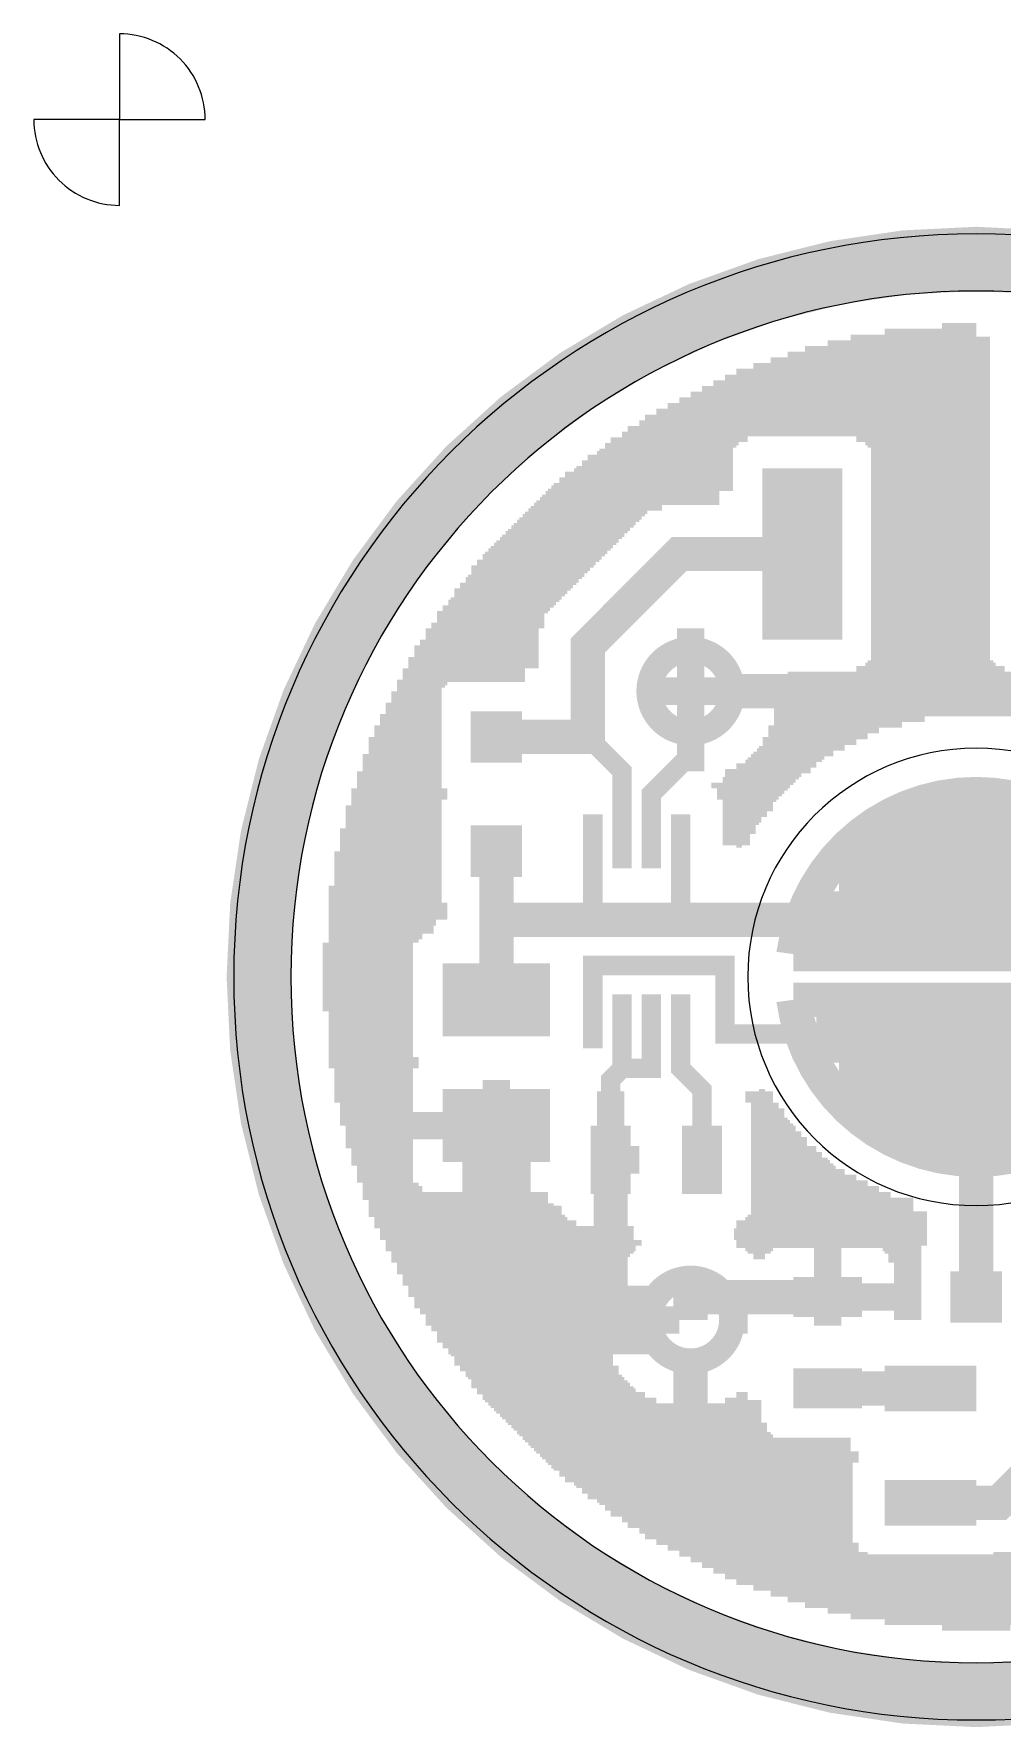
# Model space of a CAD drawing. Extents: x 385.4 to 427.4, y 334.6 to 376.6.
# Drawn here: x 385.44 to 406.98, y 338.93 to 376.56 of the extents above; entities that cross this region are included whole.
import ezdxf

# ---------------------------------------------------------------- set-up
doc = ezdxf.new("R2010")
doc.units = 0
doc.header["$MEASUREMENT"] = 0
doc.layers.add('1', color=2, linetype='CONTINUOUS')

msp = doc.modelspace()

# ---------------------------------------------------------------- linework, layer by layer
at = {"layer": '1'}
for points in [[(387.35, 374.65), (389.255, 374.65, 0.414214), (387.35, 376.555)], [(387.35, 374.65), (385.445, 374.65, 0.414214), (387.35, 372.745)], [(389.89, 355.6, 1), (422.91, 355.6, 1)], [(391.16, 355.6, 1), (421.64, 355.6, 1)], [(401.32, 355.6, 1), (411.48, 355.6, 1)]]:
    msp.add_lwpolyline(points, format="xyb", close=True, dxfattribs=at)
for points, const_width in [([(390.44563, 355.6, 1), (422.35438, 355.6, 1)], 1.42875), ([(399.12925, 361.95, 1), (400.97075, 361.95, 1)], 0.5715), ([(405.8285, 356.87, 1), (406.9715, 356.87, 1)], 1.143), ([(405.8285, 354.33, 1), (406.9715, 354.33, 1)], 1.143), ([(399.12925, 347.98, 1), (400.97075, 347.98, 1)], 0.5715)]:
    msp.add_lwpolyline(points, format="xyb", close=True, dxfattribs=dict(at, const_width=const_width))
for points, const_width in [([(403.606, 369.57), (406.4, 369.57)], 0.6096), ([(403.606, 367.919), (403.606, 369.57)], 0.6096), ([(403.733, 367.792), (403.733, 369.57)], 0.6096), ([(403.86, 367.792), (403.86, 369.57)], 0.6096), ([(403.987, 367.665), (403.987, 369.57)], 0.6096), ([(404.114, 367.665), (404.114, 369.57)], 0.6096), ([(404.241, 367.411), (404.241, 369.57)], 0.6096), ([(404.368, 369.697), (406.4, 369.697)], 0.6096), ([(404.368, 361.442), (404.368, 369.697)], 0.6096), ([(404.495, 361.442), (404.495, 369.697)], 0.6096), ([(404.622, 361.442), (404.622, 369.697)], 0.6096), ([(404.749, 361.442), (404.749, 369.697)], 0.6096), ([(404.876, 361.569), (404.876, 369.697)], 0.6096), ([(405.003, 361.569), (405.003, 369.697)], 0.6096), ([(405.13, 361.569), (405.13, 369.697)], 0.6096), ([(405.257, 361.569), (405.257, 369.697)], 0.6096), ([(405.384, 361.696), (405.384, 369.697)], 0.6096), ([(405.511, 361.696), (405.511, 369.697)], 0.6096), ([(405.638, 369.824), (406.4, 369.824)], 0.6096), ([(405.638, 361.696), (405.638, 369.824)], 0.6096), ([(405.765, 361.696), (405.765, 369.824)], 0.6096), ([(405.892, 361.696), (405.892, 369.824)], 0.6096), ([(406.019, 361.696), (406.019, 369.824)], 0.6096), ([(406.146, 361.696), (406.146, 369.824)], 0.6096), ([(406.273, 361.696), (406.273, 369.824)], 0.6096), ([(406.4, 361.696), (406.4, 369.824)], 0.6096), ([(402.209, 369.189), (406.4, 369.189)], 0.6096), ([(402.209, 367.919), (402.209, 369.189)], 0.6096), ([(402.336, 367.919), (402.336, 369.189)], 0.6096), ([(402.463, 367.919), (402.463, 369.189)], 0.6096), ([(402.59, 369.316), (406.4, 369.316)], 0.6096), ([(402.59, 367.919), (402.59, 369.316)], 0.6096), ([(402.717, 367.919), (402.717, 369.316)], 0.6096), ([(402.844, 367.919), (402.844, 369.316)], 0.6096), ([(402.971, 367.919), (402.971, 369.316)], 0.6096), ([(403.098, 369.443), (406.4, 369.443)], 0.6096), ([(403.098, 367.919), (403.098, 369.443)], 0.6096), ([(403.225, 367.919), (403.225, 369.443)], 0.6096), ([(403.352, 367.919), (403.352, 369.443)], 0.6096), ([(403.479, 367.919), (403.479, 369.443)], 0.6096), ([(401.066, 368.808), (406.4, 368.808)], 0.6096), ([(401.066, 367.665), (401.066, 368.808)], 0.6096), ([(401.193, 367.792), (401.193, 368.808)], 0.6096), ([(401.32, 367.792), (401.32, 368.808)], 0.6096), ([(401.447, 368.935), (406.4, 368.935)], 0.6096), ([(401.447, 367.919), (401.447, 368.935)], 0.6096), ([(401.574, 367.919), (401.574, 368.935)], 0.6096), ([(401.701, 367.919), (401.701, 368.935)], 0.6096), ([(401.828, 369.062), (406.4, 369.062)], 0.6096), ([(401.828, 367.919), (401.828, 369.062)], 0.6096), ([(401.955, 367.919), (401.955, 369.062)], 0.6096), ([(402.082, 367.919), (402.082, 369.062)], 0.6096), ([(400.304, 368.427), (406.4, 368.427)], 0.6096), ([(400.304, 366.395), (400.304, 368.427)], 0.6096), ([(400.431, 366.395), (400.431, 368.427)], 0.6096), ([(400.558, 368.554), (406.4, 368.554)], 0.6096), ([(400.558, 366.395), (400.558, 368.554)], 0.6096), ([(400.685, 366.395), (400.685, 368.554)], 0.6096), ([(400.812, 368.681), (406.4, 368.681)], 0.6096), ([(400.812, 367.411), (400.812, 368.681)], 0.6096), ([(400.939, 367.538), (400.939, 368.681)], 0.6096), ([(399.542, 368.046), (406.4, 368.046)], 0.6096), ([(399.542, 366.395), (399.542, 368.046)], 0.6096), ([(399.669, 366.395), (399.669, 368.046)], 0.6096), ([(399.796, 368.173), (406.4, 368.173)], 0.6096), ([(399.796, 366.395), (399.796, 368.173)], 0.6096), ([(399.923, 366.395), (399.923, 368.173)], 0.6096), ([(400.05, 368.3), (406.4, 368.3)], 0.6096), ([(400.05, 366.395), (400.05, 368.3)], 0.6096), ([(400.177, 366.395), (400.177, 368.3)], 0.6096), ([(398.907, 367.665), (401.066, 367.665)], 0.6096), ([(398.907, 366.014), (398.907, 367.665)], 0.6096), ([(399.034, 367.792), (401.32, 367.792)], 0.6096), ([(399.034, 366.141), (399.034, 367.792)], 0.6096), ([(399.161, 366.268), (399.161, 367.792)], 0.6096), ([(399.288, 367.919), (406.4, 367.919)], 0.6096), ([(399.288, 366.268), (399.288, 367.919)], 0.6096), ([(399.415, 366.268), (399.415, 367.919)], 0.6096), ([(403.733, 367.792), (406.4, 367.792)], 0.6096), ([(403.987, 367.665), (406.4, 367.665)], 0.6096), ([(398.272, 367.284), (400.685, 367.284)], 0.6096), ([(398.272, 365.379), (398.272, 367.284)], 0.6096), ([(398.399, 365.506), (398.399, 367.284)], 0.6096), ([(398.526, 367.411), (400.812, 367.411)], 0.6096), ([(398.526, 365.633), (398.526, 367.411)], 0.6096), ([(398.653, 367.538), (400.939, 367.538)], 0.6096), ([(398.653, 365.76), (398.653, 367.538)], 0.6096), ([(398.78, 365.887), (398.78, 367.538)], 0.6096), ([(404.241, 367.538), (406.4, 367.538)], 0.6096), ([(404.241, 367.411), (406.4, 367.411)], 0.6096), ([(404.368, 367.284), (406.4, 367.284)], 0.6096), ([(398.018, 367.03), (400.685, 367.03)], 0.6096), ([(398.018, 365.125), (398.018, 367.03)], 0.6096), ([(398.145, 367.157), (400.685, 367.157)], 0.6096), ([(398.145, 365.252), (398.145, 367.157)], 0.6096), ([(404.368, 367.157), (406.4, 367.157)], 0.6096), ([(404.368, 367.03), (406.4, 367.03)], 0.6096), ([(397.51, 366.649), (400.685, 366.649)], 0.6096), ([(397.51, 364.617), (397.51, 366.649)], 0.6096), ([(397.637, 366.776), (400.685, 366.776)], 0.6096), ([(397.637, 364.744), (397.637, 366.776)], 0.6096), ([(397.764, 366.903), (400.685, 366.903)], 0.6096), ([(397.764, 364.871), (397.764, 366.903)], 0.6096), ([(397.891, 364.998), (397.891, 366.903)], 0.6096), ([(404.368, 366.903), (406.4, 366.903)], 0.6096), ([(404.368, 366.776), (406.4, 366.776)], 0.6096), ([(404.368, 366.649), (406.4, 366.649)], 0.6096), ([(397.002, 366.268), (399.415, 366.268)], 0.6096), ([(397.002, 364.109), (397.002, 366.268)], 0.6096), ([(397.129, 366.395), (400.685, 366.395)], 0.6096), ([(397.129, 364.236), (397.129, 366.395)], 0.6096), ([(397.256, 366.522), (400.685, 366.522)], 0.6096), ([(397.256, 364.363), (397.256, 366.522)], 0.6096), ([(397.383, 364.49), (397.383, 366.522)], 0.6096), ([(404.368, 366.522), (406.4, 366.522)], 0.6096), ([(404.368, 366.395), (406.4, 366.395)], 0.6096), ([(404.368, 366.268), (406.4, 366.268)], 0.6096), ([(396.621, 365.887), (398.78, 365.887)], 0.6096), ([(396.621, 363.728), (396.621, 365.887)], 0.6096), ([(396.748, 366.014), (398.907, 366.014)], 0.6096), ([(396.748, 363.855), (396.748, 366.014)], 0.6096), ([(396.875, 366.141), (399.034, 366.141)], 0.6096), ([(396.875, 363.982), (396.875, 366.141)], 0.6096), ([(404.368, 366.141), (406.4, 366.141)], 0.6096), ([(404.368, 366.014), (406.4, 366.014)], 0.6096), ([(404.368, 365.887), (406.4, 365.887)], 0.6096), ([(396.24, 365.506), (398.399, 365.506)], 0.6096), ([(396.24, 362.458), (396.24, 365.506)], 0.6096), ([(396.367, 365.633), (398.526, 365.633)], 0.6096), ([(396.367, 362.458), (396.367, 365.633)], 0.6096), ([(396.494, 365.76), (398.653, 365.76)], 0.6096), ([(396.494, 363.347), (396.494, 365.76)], 0.6096), ([(404.368, 365.76), (406.4, 365.76)], 0.6096), ([(404.368, 365.633), (406.4, 365.633)], 0.6096), ([(404.368, 365.506), (406.4, 365.506)], 0.6096), ([(395.732, 360.934), (397.764, 360.934), (397.764, 362.966), (399.796, 364.998), (402.53402, 364.998)], 0.762), ([(395.859, 365.125), (398.018, 365.125)], 0.6096), ([(395.859, 362.458), (395.859, 365.125)], 0.6096), ([(395.986, 365.252), (398.145, 365.252)], 0.6096), ([(395.986, 362.458), (395.986, 365.252)], 0.6096), ([(396.113, 365.379), (398.272, 365.379)], 0.6096), ([(396.113, 362.458), (396.113, 365.379)], 0.6096), ([(404.368, 365.379), (406.4, 365.379)], 0.6096), ([(404.368, 365.252), (406.4, 365.252)], 0.6096), ([(404.368, 365.125), (406.4, 365.125)], 0.6096), ([(395.478, 364.744), (397.637, 364.744)], 0.6096), ([(395.478, 362.458), (395.478, 364.744)], 0.6096), ([(395.605, 364.871), (397.764, 364.871)], 0.6096), ([(395.605, 362.458), (395.605, 364.871)], 0.6096), ([(395.732, 364.998), (397.891, 364.998)], 0.6096), ([(395.732, 362.458), (395.732, 364.998)], 0.6096), ([(404.368, 364.998), (406.4, 364.998)], 0.6096), ([(404.368, 364.871), (406.4, 364.871)], 0.6096), ([(404.368, 364.744), (406.4, 364.744)], 0.6096), ([(395.224, 364.363), (397.256, 364.363)], 0.6096), ([(395.224, 362.458), (395.224, 364.363)], 0.6096), ([(395.351, 364.49), (397.383, 364.49)], 0.6096), ([(395.351, 362.458), (395.351, 364.49)], 0.6096), ([(395.478, 364.617), (397.51, 364.617)], 0.6096), ([(404.368, 364.617), (406.4, 364.617)], 0.6096), ([(404.368, 364.49), (406.4, 364.49)], 0.6096), ([(404.368, 364.363), (406.4, 364.363)], 0.6096), ([(394.97, 363.982), (396.875, 363.982)], 0.6096), ([(394.97, 362.458), (394.97, 363.982)], 0.6096), ([(395.097, 364.236), (397.129, 364.236)], 0.6096), ([(395.097, 362.458), (395.097, 364.236)], 0.6096), ([(395.097, 364.109), (397.002, 364.109)], 0.6096), ([(404.368, 364.236), (406.4, 364.236)], 0.6096), ([(404.368, 364.109), (406.4, 364.109)], 0.6096), ([(404.368, 363.982), (406.4, 363.982)], 0.6096), ([(394.716, 363.728), (396.621, 363.728)], 0.6096), ([(394.716, 362.458), (394.716, 363.728)], 0.6096), ([(394.716, 363.601), (396.494, 363.601)], 0.6096), ([(394.843, 363.855), (396.748, 363.855)], 0.6096), ([(394.843, 362.458), (394.843, 363.855)], 0.6096), ([(404.368, 363.855), (406.4, 363.855)], 0.6096), ([(404.368, 363.728), (406.4, 363.728)], 0.6096), ([(404.368, 363.601), (406.4, 363.601)], 0.6096), ([(394.462, 363.347), (396.494, 363.347)], 0.6096), ([(394.462, 362.204), (394.462, 363.347)], 0.6096), ([(394.462, 363.22), (396.367, 363.22)], 0.6096), ([(394.589, 363.474), (396.494, 363.474)], 0.6096), ([(394.589, 362.331), (394.589, 363.474)], 0.6096), ([(400.05, 360.172), (400.05, 363.347)], 0.6096), ([(404.368, 363.474), (406.4, 363.474)], 0.6096), ([(404.368, 363.347), (406.4, 363.347)], 0.6096), ([(404.368, 363.22), (406.4, 363.22)], 0.6096), ([(394.208, 362.966), (396.367, 362.966)], 0.6096), ([(394.208, 356.87), (394.208, 362.966)], 0.6096), ([(394.208, 362.839), (396.367, 362.839)], 0.6096), ([(394.335, 363.093), (396.367, 363.093)], 0.6096), ([(394.335, 362.077), (394.335, 363.093)], 0.6096), ([(404.368, 363.093), (406.4, 363.093)], 0.6096), ([(404.368, 362.966), (406.4, 362.966)], 0.6096), ([(404.368, 362.839), (406.4, 362.839)], 0.6096), ([(393.954, 362.458), (396.367, 362.458)], 0.6096), ([(393.954, 356.743), (393.954, 362.458)], 0.6096), ([(394.081, 362.712), (396.367, 362.712)], 0.6096), ([(394.081, 356.743), (394.081, 362.712)], 0.6096), ([(394.081, 362.585), (396.367, 362.585)], 0.6096), ([(404.241, 362.585), (406.527, 362.585)], 0.6096), ([(404.241, 361.315), (404.241, 362.585)], 0.6096), ([(404.241, 362.458), (406.527, 362.458)], 0.6096), ([(404.368, 362.712), (406.4, 362.712)], 0.6096), ([(406.527, 361.696), (406.527, 362.585)], 0.6096), ([(393.827, 362.204), (394.462, 362.204)], 0.6096), ([(393.827, 356.616), (393.827, 362.204)], 0.6096), ([(393.827, 362.077), (394.335, 362.077)], 0.6096), ([(393.954, 362.331), (394.589, 362.331)], 0.6096), ([(400.685, 361.95), (412.115, 361.95)], 0.762), ([(402.209, 362.077), (410.591, 362.077)], 0.6096), ([(402.209, 360.045), (402.209, 362.077)], 0.6096), ([(402.336, 360.172), (402.336, 362.077)], 0.6096), ([(402.463, 360.299), (402.463, 362.077)], 0.6096), ([(402.59, 360.426), (402.59, 362.077)], 0.6096), ([(402.717, 360.426), (402.717, 362.077)], 0.6096), ([(402.844, 360.553), (402.844, 362.077)], 0.6096), ([(402.971, 360.68), (402.971, 362.077)], 0.6096), ([(403.098, 360.807), (403.098, 362.077)], 0.6096), ([(403.225, 360.807), (403.225, 362.077)], 0.6096), ([(403.352, 360.934), (403.352, 362.077)], 0.6096), ([(403.479, 360.934), (403.479, 362.077)], 0.6096), ([(403.606, 361.061), (403.606, 362.077)], 0.6096), ([(403.733, 362.204), (407.035, 362.204)], 0.6096), ([(403.733, 361.061), (403.733, 362.204)], 0.6096), ([(403.86, 361.188), (403.86, 362.204)], 0.6096), ([(403.987, 362.331), (406.781, 362.331)], 0.6096), ([(403.987, 361.188), (403.987, 362.331)], 0.6096), ([(404.114, 361.315), (404.114, 362.331)], 0.6096), ([(406.654, 361.696), (406.654, 362.331)], 0.6096), ([(406.781, 361.696), (406.781, 362.331)], 0.6096), ([(406.908, 361.696), (406.908, 362.204)], 0.6096), ([(407.035, 361.696), (407.035, 362.204)], 0.6096), ([(407.162, 361.696), (407.162, 362.077)], 0.6096), ([(393.573, 361.696), (394.208, 361.696)], 0.6096), ([(393.573, 349.504), (393.573, 361.696)], 0.6096), ([(393.7, 361.95), (394.208, 361.95)], 0.6096), ([(393.7, 356.362), (393.7, 361.95)], 0.6096), ([(393.7, 361.823), (394.208, 361.823)], 0.6096), ([(399.161, 361.95), (419.1, 361.95)], 0.6096), ([(402.209, 361.823), (410.591, 361.823)], 0.6096), ([(402.209, 361.696), (410.591, 361.696)], 0.6096), ([(393.446, 361.442), (394.208, 361.442)], 0.6096), ([(393.446, 349.758), (393.446, 361.442)], 0.6096), ([(393.446, 361.315), (394.208, 361.315)], 0.6096), ([(393.573, 361.569), (394.208, 361.569)], 0.6096), ([(402.209, 361.569), (405.257, 361.569)], 0.6096), ([(402.209, 361.442), (404.749, 361.442)], 0.6096), ([(402.209, 361.315), (404.241, 361.315)], 0.6096), ([(393.192, 360.934), (394.208, 360.934)], 0.6096), ([(393.192, 350.266), (393.192, 360.934)], 0.6096), ([(393.319, 361.188), (394.208, 361.188)], 0.6096), ([(393.319, 350.012), (393.319, 361.188)], 0.6096), ([(393.319, 361.061), (394.208, 361.061)], 0.6096), ([(399.17599, 358.616), (399.17599, 359.664), (400.05, 360.53801), (400.05, 361.315)], 0.4318), ([(401.955, 360.934), (403.479, 360.934)], 0.6096), ([(401.955, 359.791), (401.955, 360.934)], 0.6096), ([(402.082, 361.188), (403.987, 361.188)], 0.6096), ([(402.082, 359.918), (402.082, 361.188)], 0.6096), ([(402.082, 361.061), (403.733, 361.061)], 0.6096), ([(393.065, 360.553), (394.208, 360.553)], 0.6096), ([(393.065, 350.647), (393.065, 360.553)], 0.6096), ([(393.192, 360.807), (394.208, 360.807)], 0.6096), ([(393.192, 360.68), (394.208, 360.68)], 0.6096), ([(395.732, 360.934), (397.764, 360.934), (398.526, 360.172), (398.526, 358.616)], 0.4318), ([(401.701, 360.553), (402.844, 360.553)], 0.6096), ([(401.701, 359.537), (401.701, 360.553)], 0.6096), ([(401.828, 360.68), (402.971, 360.68)], 0.6096), ([(401.828, 359.664), (401.828, 360.68)], 0.6096), ([(401.955, 360.807), (403.225, 360.807)], 0.6096), ([(392.938, 360.172), (394.208, 360.172)], 0.6096), ([(392.938, 351.028), (392.938, 360.172)], 0.6096), ([(393.065, 360.426), (394.208, 360.426)], 0.6096), ([(393.065, 360.299), (394.208, 360.299)], 0.6096), ([(401.32, 360.172), (402.336, 360.172)], 0.6096), ([(401.32, 359.029), (401.32, 360.172)], 0.6096), ([(401.447, 360.299), (402.463, 360.299)], 0.6096), ([(401.447, 359.156), (401.447, 360.299)], 0.6096), ([(401.574, 360.426), (402.717, 360.426)], 0.6096), ([(401.574, 359.283), (401.574, 360.426)], 0.6096), ([(392.811, 359.791), (394.335, 359.791)], 0.6096), ([(392.811, 351.409), (392.811, 359.791)], 0.6096), ([(392.938, 360.045), (394.208, 360.045)], 0.6096), ([(392.938, 359.918), (394.208, 359.918)], 0.6096), ([(394.335, 359.537), (394.335, 359.791)], 0.6096), ([(400.812, 359.918), (402.082, 359.918)], 0.6096), ([(400.812, 359.791), (400.812, 359.918)], 0.6096), ([(400.812, 359.791), (401.955, 359.791)], 0.6096), ([(400.939, 359.537), (400.939, 359.918)], 0.6096), ([(401.066, 360.045), (402.209, 360.045)], 0.6096), ([(401.066, 358.521), (401.066, 360.045)], 0.6096), ([(401.193, 358.775), (401.193, 360.045)], 0.6096), ([(392.684, 359.41), (394.208, 359.41)], 0.6096), ([(392.684, 351.79), (392.684, 359.41)], 0.6096), ([(392.811, 359.664), (394.462, 359.664)], 0.6096), ([(392.811, 359.537), (394.335, 359.537)], 0.6096), ([(400.939, 359.664), (401.828, 359.664)], 0.6096), ([(400.939, 359.537), (401.701, 359.537)], 0.6096), ([(401.066, 359.41), (401.574, 359.41)], 0.6096), ([(392.684, 359.283), (394.208, 359.283)], 0.6096), ([(392.684, 359.156), (394.208, 359.156)], 0.6096), ([(392.684, 359.029), (394.208, 359.029)], 0.6096), ([(401.066, 359.283), (401.574, 359.283)], 0.6096), ([(401.066, 359.156), (401.447, 359.156)], 0.6096), ([(401.066, 359.029), (401.32, 359.029)], 0.6096), ([(404.876, 359.156), (407.924, 359.156)], 0.762), ([(392.557, 358.902), (394.208, 358.902)], 0.6096), ([(392.557, 352.298), (392.557, 358.902)], 0.6096), ([(392.557, 358.775), (394.208, 358.775)], 0.6096), ([(392.557, 358.648), (394.208, 358.648)], 0.6096), ([(401.066, 358.902), (401.193, 358.902)], 0.6096), ([(401.066, 358.775), (401.193, 358.775)], 0.6096), ([(408.94, 358.648), (403.86, 358.648)], 0.762), ([(392.43, 358.394), (394.208, 358.394)], 0.6096), ([(392.43, 352.806), (392.43, 358.394)], 0.6096), ([(392.43, 358.267), (394.208, 358.267)], 0.6096), ([(392.557, 358.521), (394.208, 358.521)], 0.6096), ([(395.732, 358.394), (395.732, 356.87), (405.765, 356.87)], 0.762), ([(395.732, 355.092), (395.732, 356.87), (395.732, 358.394)], 0.762), ([(395.732, 358.394), (395.732, 356.87), (397.87601, 356.87), (397.87601, 358.616)], 0.3048), ([(397.87601, 358.616), (397.87601, 356.87), (399.826, 356.87), (399.826, 358.616)], 0.4318), ([(392.43, 358.14), (394.208, 358.14)], 0.6096), ([(392.43, 358.013), (394.208, 358.013)], 0.6096), ([(392.43, 357.886), (394.208, 357.886)], 0.6096), ([(403.352, 358.14), (409.448, 358.14)], 0.762), ([(392.303, 357.632), (394.208, 357.632)], 0.6096), ([(392.303, 353.568), (392.303, 357.632)], 0.6096), ([(392.303, 357.505), (394.208, 357.505)], 0.6096), ([(392.43, 357.759), (394.208, 357.759)], 0.6096), ([(409.448, 357.632), (403.352, 357.632)], 0.762), ([(392.303, 357.378), (394.208, 357.378)], 0.6096), ([(392.303, 357.251), (394.335, 357.251)], 0.6096), ([(392.303, 357.124), (394.335, 357.124)], 0.6096), ([(394.335, 356.87), (394.335, 357.251)], 0.6096), ([(402.844, 357.124), (409.956, 357.124)], 0.762), ([(392.303, 356.997), (394.335, 356.997)], 0.6096), ([(392.303, 356.87), (394.335, 356.87)], 0.6096), ([(392.303, 356.743), (394.081, 356.743)], 0.6096), ([(392.303, 356.616), (393.827, 356.616)], 0.6096), ([(392.303, 356.489), (393.7, 356.489)], 0.6096), ([(402.844, 356.616), (409.956, 356.616)], 0.762), ([(392.176, 356.362), (393.7, 356.362)], 0.6096), ([(392.176, 354.838), (392.176, 356.362)], 0.6096), ([(392.176, 356.235), (393.573, 356.235)], 0.6096), ([(392.176, 356.108), (393.573, 356.108)], 0.6096), ([(402.336, 356.108), (410.464, 356.108)], 0.762), ([(392.176, 355.981), (393.573, 355.981)], 0.6096), ([(392.176, 355.854), (393.573, 355.854)], 0.6096), ([(392.176, 355.727), (393.573, 355.727)], 0.6096), ([(397.87601, 354.616), (397.87601, 355.854), (400.812, 355.854), (400.812, 354.33), (405.765, 354.33)], 0.4318), ([(392.176, 355.6), (393.573, 355.6)], 0.6096), ([(392.176, 355.473), (393.573, 355.473)], 0.6096), ([(392.176, 355.346), (393.573, 355.346)], 0.6096), ([(392.176, 355.219), (393.573, 355.219)], 0.6096), ([(392.176, 355.092), (393.573, 355.092)], 0.6096), ([(392.176, 354.965), (393.573, 354.965)], 0.6096), ([(402.336, 355.092), (410.464, 355.092)], 0.762), ([(392.176, 354.838), (393.573, 354.838)], 0.6096), ([(392.303, 354.711), (393.573, 354.711)], 0.6096), ([(392.303, 354.584), (393.573, 354.584)], 0.6096), ([(398.272, 351.536), (398.272, 353.314), (398.526, 353.568), (398.526, 354.616)], 0.4318), ([(398.526, 354.616), (398.526, 353.568), (399.17599, 353.568), (399.17599, 354.616)], 0.4318), ([(400.304, 351.536), (400.304, 353.09), (399.826, 353.568), (399.826, 354.616)], 0.4318), ([(402.844, 354.584), (409.956, 354.584)], 0.762), ([(392.303, 354.457), (393.573, 354.457)], 0.6096), ([(392.303, 354.33), (393.573, 354.33)], 0.6096), ([(392.303, 354.203), (393.573, 354.203)], 0.6096), ([(409.956, 354.076), (402.844, 354.076)], 0.762), ([(392.303, 354.076), (393.573, 354.076)], 0.6096), ([(392.303, 353.949), (393.573, 353.949)], 0.6096), ([(392.303, 353.822), (393.7, 353.822)], 0.6096), ([(393.7, 353.568), (393.7, 353.822)], 0.6096), ([(406.4, 353.695), (406.4, 348.488)], 0.762), ([(392.303, 353.695), (393.7, 353.695)], 0.6096), ([(392.303, 353.568), (393.7, 353.568)], 0.6096), ([(392.43, 353.441), (393.573, 353.441)], 0.6096), ([(403.352, 353.568), (409.448, 353.568)], 0.762), ([(392.43, 353.314), (393.573, 353.314)], 0.6096), ([(392.43, 353.187), (393.573, 353.187)], 0.6096), ([(392.43, 353.06), (393.573, 353.06)], 0.6096), ([(395.732, 346.202), (395.732, 353.314)], 0.6096), ([(398.272, 349.25), (398.272, 353.06)], 0.6096), ([(401.574, 352.806), (401.574, 353.06)], 0.6096), ([(409.448, 353.06), (403.352, 353.06)], 0.762), ([(392.43, 352.933), (393.573, 352.933)], 0.6096), ([(392.43, 352.806), (393.573, 352.806)], 0.6096), ([(392.557, 352.679), (393.573, 352.679)], 0.6096), ([(395.732, 352.298), (395.732, 350.52), (398.272, 347.98), (399.415, 347.98)], 1.524), ([(401.574, 352.806), (401.701, 352.806)], 0.6096), ([(401.701, 349.631), (401.701, 352.806)], 0.6096), ([(401.701, 352.679), (401.828, 352.679)], 0.6096), ([(401.828, 349.758), (401.828, 352.679)], 0.6096), ([(403.86, 352.552), (408.94, 352.552)], 0.762), ([(392.557, 352.552), (393.573, 352.552)], 0.6096), ([(392.557, 352.425), (393.573, 352.425)], 0.6096), ([(392.557, 352.298), (396.875, 352.298)], 0.6096), ([(401.701, 352.552), (401.828, 352.552)], 0.6096), ([(401.701, 352.425), (401.955, 352.425)], 0.6096), ([(401.701, 352.298), (402.082, 352.298)], 0.6096), ([(401.955, 349.885), (401.955, 352.425)], 0.6096), ([(402.082, 349.885), (402.082, 352.298)], 0.6096), ([(392.684, 352.171), (393.573, 352.171)], 0.6096), ([(392.684, 352.044), (393.573, 352.044)], 0.6096), ([(392.684, 351.917), (393.573, 351.917)], 0.6096), ([(401.701, 352.171), (402.209, 352.171)], 0.6096), ([(401.701, 352.044), (402.336, 352.044)], 0.6096), ([(401.701, 351.917), (402.336, 351.917)], 0.6096), ([(402.209, 349.885), (402.209, 352.171)], 0.6096), ([(402.336, 349.885), (402.336, 352.044)], 0.6096), ([(404.876, 352.044), (407.924, 352.044)], 0.762), ([(392.684, 351.79), (393.573, 351.79)], 0.6096), ([(392.811, 351.663), (393.573, 351.663)], 0.6096), ([(392.811, 351.536), (393.573, 351.536)], 0.6096), ([(397.891, 351.536), (398.907, 351.536)], 0.6096), ([(398.272, 351.536), (398.272, 347.98), (399.415, 347.98)], 0.762), ([(401.701, 351.79), (402.463, 351.79)], 0.6096), ([(401.701, 351.663), (402.59, 351.663)], 0.6096), ([(401.701, 351.536), (402.844, 351.536)], 0.6096), ([(402.463, 349.885), (402.463, 351.79)], 0.6096), ([(402.59, 349.885), (402.59, 351.663)], 0.6096), ([(402.717, 349.885), (402.717, 351.536)], 0.6096), ([(402.844, 349.885), (402.844, 351.536)], 0.6096), ([(392.811, 351.409), (393.573, 351.409)], 0.6096), ([(392.938, 351.282), (393.573, 351.282)], 0.6096), ([(392.938, 351.155), (393.573, 351.155)], 0.6096), ([(401.701, 351.409), (402.971, 351.409)], 0.6096), ([(401.701, 351.282), (403.098, 351.282)], 0.6096), ([(401.701, 351.155), (403.225, 351.155)], 0.6096), ([(402.971, 349.885), (402.971, 351.409)], 0.6096), ([(403.098, 347.853), (403.098, 351.282)], 0.6096), ([(403.225, 349.885), (403.225, 351.155)], 0.6096), ([(392.938, 351.028), (393.7, 351.028)], 0.6096), ([(393.065, 350.901), (393.7, 350.901)], 0.6096), ([(393.065, 350.774), (393.827, 350.774)], 0.6096), ([(393.7, 349.25), (393.7, 351.028)], 0.6096), ([(393.827, 348.996), (393.827, 350.774)], 0.6096), ([(401.701, 351.028), (403.479, 351.028)], 0.6096), ([(401.701, 350.901), (403.733, 350.901)], 0.6096), ([(401.701, 350.774), (403.987, 350.774)], 0.6096), ([(403.352, 349.885), (403.352, 351.028)], 0.6096), ([(403.479, 349.885), (403.479, 351.028)], 0.6096), ([(403.606, 349.885), (403.606, 350.901)], 0.6096), ([(403.733, 349.885), (403.733, 350.901)], 0.6096), ([(403.86, 349.885), (403.86, 350.774)], 0.6096), ([(403.987, 349.885), (403.987, 350.774)], 0.6096), ([(393.065, 350.647), (394.081, 350.647)], 0.6096), ([(393.192, 350.52), (396.875, 350.52)], 0.6096), ([(393.192, 350.393), (396.875, 350.393)], 0.6096), ([(393.954, 348.742), (393.954, 350.647)], 0.6096), ([(394.081, 348.488), (394.081, 350.647)], 0.6096), ([(394.208, 348.234), (394.208, 350.52)], 0.6096), ([(394.335, 348.107), (394.335, 350.52)], 0.6096), ([(394.462, 347.853), (394.462, 350.52)], 0.6096), ([(394.589, 347.726), (394.589, 350.52)], 0.6096), ([(394.716, 347.472), (394.716, 350.52)], 0.6096), ([(394.843, 347.345), (394.843, 350.52)], 0.6096), ([(394.97, 347.218), (394.97, 350.52)], 0.6096), ([(395.097, 346.964), (395.097, 350.52)], 0.6096), ([(395.224, 346.837), (395.224, 350.52)], 0.6096), ([(395.351, 346.71), (395.351, 350.52)], 0.6096), ([(395.478, 346.456), (395.478, 350.52)], 0.6096), ([(395.605, 346.329), (395.605, 350.52)], 0.6096), ([(395.859, 346.075), (395.859, 350.52)], 0.6096), ([(395.986, 345.948), (395.986, 350.52)], 0.6096), ([(396.113, 345.821), (396.113, 350.52)], 0.6096), ([(396.24, 345.694), (396.24, 350.52)], 0.6096), ([(396.367, 345.567), (396.367, 350.52)], 0.6096), ([(396.494, 345.44), (396.494, 350.52)], 0.6096), ([(396.621, 345.313), (396.621, 350.52)], 0.6096), ([(396.748, 345.186), (396.748, 350.52)], 0.6096), ([(396.875, 345.059), (396.875, 350.52)], 0.6096), ([(401.701, 350.647), (404.241, 350.647)], 0.6096), ([(401.701, 350.52), (404.495, 350.52)], 0.6096), ([(401.701, 350.393), (405.003, 350.393)], 0.6096), ([(404.114, 349.885), (404.114, 350.647)], 0.6096), ([(404.241, 349.885), (404.241, 350.647)], 0.6096), ([(404.368, 349.758), (404.368, 350.52)], 0.6096), ([(404.495, 349.631), (404.495, 350.52)], 0.6096), ([(404.622, 349.504), (404.622, 350.393)], 0.6096), ([(404.749, 349.25), (404.749, 350.393)], 0.6096), ([(404.876, 347.98), (404.876, 350.393)], 0.6096), ([(405.003, 349.631), (405.003, 350.393)], 0.6096), ([(393.192, 350.266), (397.002, 350.266)], 0.6096), ([(393.319, 350.139), (397.129, 350.139)], 0.6096), ([(393.319, 350.012), (397.256, 350.012)], 0.6096), ([(397.002, 344.932), (397.002, 350.266)], 0.6096), ([(397.129, 344.805), (397.129, 350.139)], 0.6096), ([(397.256, 344.678), (397.256, 350.012)], 0.6096), ([(401.32, 350.012), (405.003, 350.012)], 0.6096), ([(401.32, 349.758), (401.32, 350.012)], 0.6096), ([(401.447, 350.139), (405.003, 350.139)], 0.6096), ([(401.447, 349.631), (401.447, 350.139)], 0.6096), ([(401.574, 350.266), (405.003, 350.266)], 0.6096), ([(401.574, 349.504), (401.574, 350.266)], 0.6096), ([(393.446, 349.885), (397.51, 349.885)], 0.6096), ([(393.446, 349.758), (398.78, 349.758)], 0.6096), ([(393.573, 349.631), (398.653, 349.631)], 0.6096), ([(397.383, 344.678), (397.383, 349.885)], 0.6096), ([(397.51, 344.551), (397.51, 349.885)], 0.6096), ([(397.637, 344.424), (397.637, 349.758)], 0.6096), ([(397.764, 344.297), (397.764, 349.758)], 0.6096), ([(397.891, 344.297), (397.891, 349.758)], 0.6096), ([(398.018, 348.742), (398.018, 349.758)], 0.6096), ([(398.145, 348.996), (398.145, 349.758)], 0.6096), ([(398.399, 349.377), (398.399, 349.758)], 0.6096), ([(398.526, 349.504), (398.526, 349.758)], 0.6096), ([(398.653, 349.631), (398.653, 349.758)], 0.6096), ([(401.066, 349.885), (405.003, 349.885)], 0.6096), ([(401.32, 349.758), (401.828, 349.758)], 0.6096), ([(401.447, 349.631), (401.701, 349.631)], 0.6096), ([(404.368, 349.758), (405.003, 349.758)], 0.6096), ([(404.495, 349.631), (405.003, 349.631)], 0.6096), ([(393.573, 349.504), (398.526, 349.504)], 0.6096), ([(393.7, 349.377), (398.399, 349.377)], 0.6096), ([(393.7, 349.25), (398.272, 349.25)], 0.6096), ([(404.622, 349.504), (404.876, 349.504)], 0.6096), ([(404.749, 349.377), (404.876, 349.377)], 0.6096), ([(404.749, 349.25), (404.876, 349.25)], 0.6096), ([(393.827, 349.123), (398.145, 349.123)], 0.6096), ([(393.827, 348.996), (398.145, 348.996)], 0.6096), ([(393.954, 348.869), (398.018, 348.869)], 0.6096), ([(393.954, 348.742), (398.018, 348.742)], 0.6096), ([(394.081, 348.615), (397.891, 348.615)], 0.6096), ([(394.081, 348.488), (397.891, 348.488)], 0.6096), ([(400.05, 347.98), (400.05, 348.488), (403.098, 348.488)], 0.762), ([(402.209, 348.488), (404.876, 348.488)], 0.6096), ([(394.208, 348.361), (397.891, 348.361)], 0.6096), ([(394.208, 348.234), (397.891, 348.234)], 0.6096), ([(394.335, 348.107), (397.891, 348.107)], 0.6096), ([(394.462, 347.98), (399.796, 347.98)], 0.6096), ([(394.462, 347.853), (397.891, 347.853)], 0.6096), ([(394.589, 347.726), (397.891, 347.726)], 0.6096), ([(401.066, 347.98), (401.32, 347.98)], 0.6096), ([(394.716, 347.599), (397.891, 347.599)], 0.6096), ([(394.716, 347.472), (397.891, 347.472)], 0.6096), ([(394.843, 347.345), (397.891, 347.345)], 0.6096), ([(400.05, 347.345), (400.05, 344.17), (401.828, 342.392), (410.972, 342.392), (412.75, 344.17), (412.75, 347.345)], 0.762), ([(394.97, 347.218), (398.018, 347.218)], 0.6096), ([(395.097, 347.091), (398.018, 347.091)], 0.6096), ([(395.097, 346.964), (398.145, 346.964)], 0.6096), ([(398.018, 344.17), (398.018, 347.218)], 0.6096), ([(398.145, 344.043), (398.145, 346.964)], 0.6096), ([(400.05, 342.9), (400.05, 347.218)], 0.6096), ([(395.224, 346.837), (398.145, 346.837)], 0.6096), ([(395.351, 346.71), (398.272, 346.71)], 0.6096), ([(398.272, 343.916), (398.272, 346.71)], 0.6096), ([(395.478, 346.583), (398.399, 346.583)], 0.6096), ([(395.478, 346.456), (398.526, 346.456)], 0.6096), ([(395.605, 346.329), (398.653, 346.329)], 0.6096), ([(398.399, 343.916), (398.399, 346.583)], 0.6096), ([(398.526, 343.789), (398.526, 346.456)], 0.6096), ([(398.653, 343.662), (398.653, 346.329)], 0.6096), ([(403.098, 346.456), (405.384, 346.456)], 0.762), ([(395.732, 346.202), (398.78, 346.202)], 0.6096), ([(395.859, 346.075), (399.034, 346.075)], 0.6096), ([(395.986, 345.948), (399.288, 345.948)], 0.6096), ([(398.78, 343.662), (398.78, 346.202)], 0.6096), ([(398.907, 343.535), (398.907, 346.075)], 0.6096), ([(399.034, 343.408), (399.034, 346.075)], 0.6096), ([(399.161, 343.408), (399.161, 345.948)], 0.6096), ([(399.288, 343.281), (399.288, 345.948)], 0.6096), ([(400.812, 345.948), (401.32, 345.948)], 0.6096), ([(400.812, 342.519), (400.812, 345.948)], 0.6096), ([(400.939, 342.519), (400.939, 345.948)], 0.6096), ([(401.066, 346.075), (401.32, 346.075)], 0.6096), ([(401.066, 342.392), (401.066, 346.075)], 0.6096), ([(401.193, 342.392), (401.193, 346.075)], 0.6096), ([(401.32, 342.392), (401.32, 346.202)], 0.6096), ([(396.113, 345.821), (401.32, 345.821)], 0.6096), ([(396.24, 345.694), (401.447, 345.694)], 0.6096), ([(396.367, 345.567), (401.447, 345.567)], 0.6096), ([(399.415, 343.281), (399.415, 345.821)], 0.6096), ([(399.542, 343.154), (399.542, 345.821)], 0.6096), ([(399.669, 343.154), (399.669, 345.821)], 0.6096), ([(399.796, 343.027), (399.796, 345.821)], 0.6096), ([(399.923, 343.027), (399.923, 345.821)], 0.6096), ([(400.177, 342.9), (400.177, 345.821)], 0.6096), ([(400.304, 342.773), (400.304, 345.821)], 0.6096), ([(400.431, 342.773), (400.431, 345.821)], 0.6096), ([(400.558, 342.646), (400.558, 345.821)], 0.6096), ([(400.685, 342.646), (400.685, 345.821)], 0.6096), ([(401.447, 342.265), (401.447, 345.694)], 0.6096), ([(396.494, 345.44), (401.574, 345.44)], 0.6096), ([(396.621, 345.313), (401.701, 345.313)], 0.6096), ([(396.748, 345.186), (401.828, 345.186)], 0.6096), ([(401.574, 342.265), (401.574, 345.44)], 0.6096), ([(401.701, 342.265), (401.701, 345.313)], 0.6096), ([(401.828, 342.138), (401.828, 345.186)], 0.6096), ([(405.384, 343.916), (406.908, 343.916), (408.178, 345.186), (409.956, 345.186)], 0.762), ([(396.875, 345.059), (403.606, 345.059)], 0.6096), ([(397.002, 344.932), (403.479, 344.932)], 0.6096), ([(397.129, 344.805), (403.479, 344.805)], 0.6096), ([(401.955, 342.138), (401.955, 345.059)], 0.6096), ([(402.082, 342.138), (402.082, 345.059)], 0.6096), ([(402.209, 342.011), (402.209, 345.059)], 0.6096), ([(402.336, 342.011), (402.336, 345.059)], 0.6096), ([(402.463, 342.011), (402.463, 345.059)], 0.6096), ([(402.59, 341.884), (402.59, 345.059)], 0.6096), ([(402.717, 341.884), (402.717, 345.059)], 0.6096), ([(402.844, 341.884), (402.844, 345.059)], 0.6096), ([(402.971, 341.884), (402.971, 345.059)], 0.6096), ([(403.098, 341.757), (403.098, 345.059)], 0.6096), ([(403.225, 341.757), (403.225, 345.059)], 0.6096), ([(403.352, 341.757), (403.352, 345.059)], 0.6096), ([(403.479, 344.805), (403.479, 345.059)], 0.6096), ([(397.256, 344.678), (403.352, 344.678)], 0.6096), ([(397.51, 344.551), (403.352, 344.551)], 0.6096), ([(397.637, 344.424), (403.352, 344.424)], 0.6096), ([(397.764, 344.297), (403.352, 344.297)], 0.6096), ([(398.018, 344.17), (403.352, 344.17)], 0.6096), ([(398.145, 344.043), (403.352, 344.043)], 0.6096), ([(398.272, 343.916), (403.352, 343.916)], 0.6096), ([(398.526, 343.789), (403.352, 343.789)], 0.6096), ([(398.653, 343.662), (403.352, 343.662)], 0.6096), ([(398.907, 343.535), (403.352, 343.535)], 0.6096), ([(399.034, 343.408), (403.352, 343.408)], 0.6096), ([(399.288, 343.281), (403.352, 343.281)], 0.6096), ([(399.542, 343.154), (403.352, 343.154)], 0.6096), ([(399.796, 343.027), (403.479, 343.027)], 0.6096), ([(400.05, 342.9), (403.479, 342.9)], 0.6096), ([(403.479, 341.757), (403.479, 343.027)], 0.6096), ([(400.304, 342.773), (403.606, 342.773)], 0.6096), ([(400.558, 342.646), (403.733, 342.646)], 0.6096), ([(400.812, 342.519), (403.987, 342.519)], 0.6096), ([(403.606, 341.63), (403.606, 342.773)], 0.6096), ([(403.733, 341.63), (403.733, 342.646)], 0.6096), ([(403.86, 341.63), (403.86, 342.519)], 0.6096), ([(403.987, 341.63), (403.987, 342.519)], 0.6096), ([(406.781, 342.519), (411.988, 342.519)], 0.6096), ([(406.781, 341.376), (406.781, 342.519)], 0.6096), ([(406.908, 341.376), (406.908, 342.519)], 0.6096), ([(407.035, 341.376), (407.035, 342.519)], 0.6096), ([(407.162, 341.376), (407.162, 342.519)], 0.6096), ([(401.066, 342.392), (411.734, 342.392)], 0.6096), ([(401.447, 342.265), (411.353, 342.265)], 0.6096), ([(401.828, 342.138), (410.972, 342.138)], 0.6096), ([(404.114, 341.63), (404.114, 342.392)], 0.6096), ([(404.241, 341.63), (404.241, 342.392)], 0.6096), ([(404.368, 341.503), (404.368, 342.392)], 0.6096), ([(404.495, 341.503), (404.495, 342.392)], 0.6096), ([(404.622, 341.503), (404.622, 342.392)], 0.6096), ([(404.749, 341.503), (404.749, 342.392)], 0.6096), ([(404.876, 341.503), (404.876, 342.392)], 0.6096), ([(405.003, 341.503), (405.003, 342.392)], 0.6096), ([(405.13, 341.503), (405.13, 342.392)], 0.6096), ([(405.257, 341.503), (405.257, 342.392)], 0.6096), ([(405.384, 341.503), (405.384, 342.392)], 0.6096), ([(405.511, 341.503), (405.511, 342.392)], 0.6096), ([(405.638, 341.376), (405.638, 342.392)], 0.6096), ([(405.765, 341.376), (405.765, 342.392)], 0.6096), ([(405.892, 341.376), (405.892, 342.392)], 0.6096), ([(406.019, 341.376), (406.019, 342.392)], 0.6096), ([(406.146, 341.376), (406.146, 342.392)], 0.6096), ([(406.273, 341.376), (406.273, 342.392)], 0.6096), ([(406.4, 341.376), (406.4, 342.392)], 0.6096), ([(406.527, 341.376), (406.527, 342.392)], 0.6096), ([(406.654, 341.376), (406.654, 342.392)], 0.6096), ([(402.209, 342.011), (410.591, 342.011)], 0.6096), ([(402.59, 341.884), (410.21, 341.884)], 0.6096), ([(403.098, 341.757), (409.702, 341.757)], 0.6096), ([(403.606, 341.63), (409.194, 341.63)], 0.6096), ([(404.368, 341.503), (408.432, 341.503)], 0.6096), ([(405.638, 341.376), (407.162, 341.376)], 0.6096)]:
    msp.add_lwpolyline(points, dxfattribs=dict(at, const_width=const_width))
for points, const_width in [([(402.97852, 363.5375), (402.97852, 366.4585), (402.08952, 366.4585), (402.08952, 363.5375)], 0.889), ([(396.01775, 360.64825), (396.01775, 361.21975), (395.44625, 361.21975), (395.44625, 360.64825)], 0.5715), ([(396.01775, 358.10825), (396.01775, 358.67975), (395.44625, 358.67975), (395.44625, 358.10825)], 0.5715), ([(397.98396, 358.12395), (397.98396, 359.10805), (397.76806, 359.10805), (397.76806, 358.12395)], 0.2159), ([(398.63395, 358.12395), (398.63395, 359.10805), (398.41805, 359.10805), (398.41805, 358.12395)], 0.2159), ([(399.28394, 358.12395), (399.28394, 359.10805), (399.06804, 359.10805), (399.06804, 358.12395)], 0.2159), ([(399.93395, 358.12395), (399.93395, 359.10805), (399.71805, 359.10805), (399.71805, 358.12395)], 0.2159), ([(396.5194, 354.6856), (396.5194, 355.4984), (394.9446, 355.4984), (394.9446, 354.6856)], 0.8128), ([(397.98396, 354.12396), (397.98396, 355.10805), (397.76806, 355.10805), (397.76806, 354.12396)], 0.2159), ([(398.63395, 354.12396), (398.63395, 355.10805), (398.41805, 355.10805), (398.41805, 354.12396)], 0.2159), ([(399.28394, 354.12396), (399.28394, 355.10805), (399.06804, 355.10805), (399.06804, 354.12396)], 0.2159), ([(399.93395, 354.12396), (399.93395, 355.10805), (399.71805, 355.10805), (399.71805, 354.12396)], 0.2159), ([(396.5194, 351.8916), (396.5194, 352.7044), (394.9446, 352.7044), (394.9446, 351.8916)], 0.8128), ([(398.49425, 350.99625), (398.49425, 352.07575), (398.04975, 352.07575), (398.04975, 350.99625)], 0.4445), ([(400.52625, 350.99625), (400.52625, 352.07575), (400.08175, 352.07575), (400.08175, 350.99625)], 0.4445), ([(403.63775, 348.26575), (403.63775, 348.71025), (402.55825, 348.71025), (402.55825, 348.26575)], 0.4445), ([(406.68575, 348.20225), (406.68575, 348.77375), (406.11425, 348.77375), (406.11425, 348.20225)], 0.5715), ([(403.63775, 346.23375), (403.63775, 346.67825), (402.55825, 346.67825), (402.55825, 346.23375)], 0.4445), ([(406.146, 346.202), (406.146, 346.71), (404.622, 346.71), (404.622, 346.202)], 0.508), ([(406.146, 343.662), (406.146, 344.17), (404.622, 344.17), (404.622, 343.662)], 0.508)]:
    msp.add_lwpolyline(points, close=True, dxfattribs=dict(at, const_width=const_width))
at = {"layer": '1', "const_width": 0.762}
for points in [[(402.336, 356.108, -0.874998), (410.464, 356.108)], [(402.336, 355.092, 0.874998), (410.464, 355.092)]]:
    msp.add_lwpolyline(points, format="xyb", dxfattribs=at)

doc.saveas('drawing.dxf')
